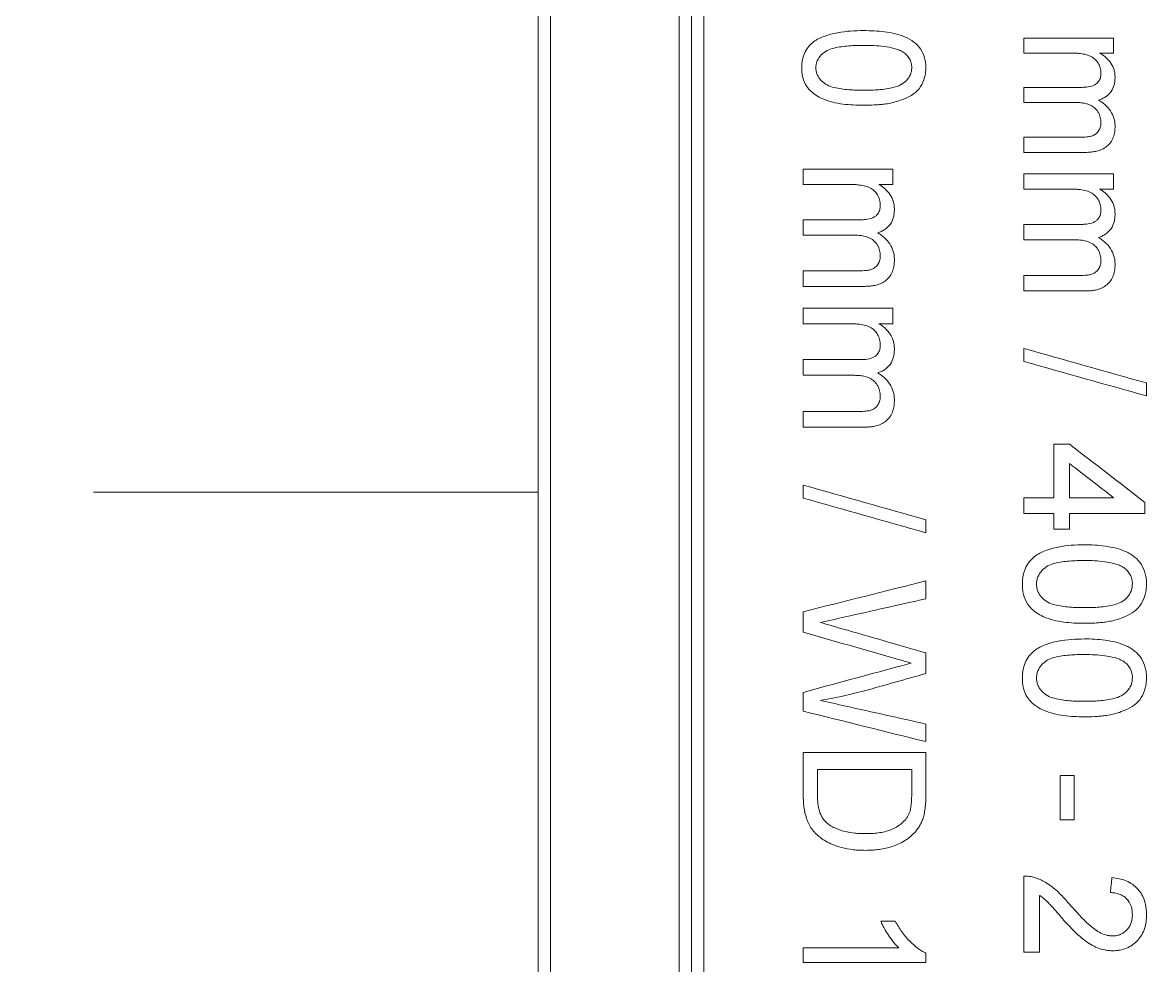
# Model space of a CAD drawing. Header units: millimetres. Extents: x 2 to 278, y 1 to 215.
# Drawn here: x 128.53 to 144.06, y 102.36 to 115.37 of the extents above; entities that cross this region are included whole.
import ezdxf

# ---------------------------------------------------------------- set-up
doc = ezdxf.new("R2010")
doc.units = ezdxf.units.MM
doc.linetypes.add('CENTERX2', pattern=[20.32, 12.7, -2.54, 2.54, -2.54])

msp = doc.modelspace()

# ---------------------------------------------------------------- linework, layer by layer
at = {"color": 7, "linetype": 'Continuous', "lineweight": 18}
for p, q in [((137.942, 127.519), (137.942, 90.266)), ((137.773, 90.435), (137.773, 127.35)), ((135.826, 126.122), (135.826, 91.663)), ((137.604, 126.122), (137.604, 91.663)), ((135.656, 91.832), (135.656, 125.953)), ((142.365, 115.158), (143.602, 115.158)), ((142.365, 115.158), (142.365, 114.953)), ((143.602, 115.158), (143.602, 114.953)), ((142.995, 114.953), (142.365, 114.953)), ((143.602, 114.953), (143.409, 114.953)), ((142.365, 114.479), (143.154, 114.479)), ((142.365, 114.479), (142.365, 114.272)), ((143.071, 114.272), (142.365, 114.272)), ((142.365, 113.792), (143.13, 113.792)), ((142.365, 113.792), (142.365, 113.582)), ((143.21, 113.582), (142.365, 113.582)), ((139.317, 113.351), (140.554, 113.351)), ((139.317, 113.351), (139.317, 113.139)), ((140.554, 113.351), (140.554, 113.139)), ((142.365, 113.287), (143.602, 113.287)), ((142.365, 113.287), (142.365, 113.076)), ((143.602, 113.287), (143.602, 113.076)), ((139.947, 113.139), (139.317, 113.139)), ((140.554, 113.139), (140.361, 113.139)), ((142.995, 113.076), (142.365, 113.076)), ((143.602, 113.076), (143.409, 113.076)), ((139.317, 112.652), (140.106, 112.652)), ((139.317, 112.652), (139.317, 112.439)), ((142.365, 112.588), (143.154, 112.588)), ((142.365, 112.588), (142.365, 112.375)), ((140.023, 112.439), (139.317, 112.439)), ((143.071, 112.375), (142.365, 112.375)), ((139.317, 111.948), (140.082, 111.948)), ((139.317, 111.948), (139.317, 111.733)), ((142.365, 111.883), (143.13, 111.883)), ((142.365, 111.883), (142.365, 111.669)), ((140.162, 111.733), (139.317, 111.733)), ((143.21, 111.669), (142.365, 111.669)), ((139.317, 111.432), (140.554, 111.432)), ((139.317, 111.432), (139.317, 111.217)), ((140.554, 111.432), (140.554, 111.217)), ((139.947, 111.217), (139.317, 111.217)), ((140.554, 111.217), (140.361, 111.217)), ((142.365, 110.875), (142.365, 110.696)), ((139.317, 110.721), (140.106, 110.721)), ((139.317, 110.721), (139.317, 110.505)), ((140.023, 110.505), (139.317, 110.505)), ((144.058, 110.399), (144.058, 110.22)), ((139.317, 110.007), (140.082, 110.007)), ((139.317, 110.007), (139.317, 109.79)), ((140.162, 109.79), (139.317, 109.79)), ((142.777, 109.554), (142.994, 109.554)), ((142.777, 109.554), (142.777, 108.816)), ((142.994, 109.286), (142.994, 108.816)), ((139.317, 108.99), (139.317, 108.81)), ((142.365, 108.816), (142.777, 108.816)), ((142.365, 108.816), (142.365, 108.599)), ((142.994, 108.816), (143.604, 108.816)), ((144.036, 108.751), (144.036, 108.599)), ((142.777, 108.599), (142.365, 108.599)), ((142.777, 108.599), (142.777, 108.382)), ((142.994, 108.599), (142.994, 108.382)), ((144.036, 108.599), (142.994, 108.599)), ((141.01, 108.512), (141.01, 108.333)), ((142.994, 108.382), (142.777, 108.382)), ((141.01, 107.667), (141.01, 107.421)), ((139.317, 107.241), (139.317, 106.96)), ((141.01, 106.674), (141.01, 106.389)), ((139.317, 106.129), (139.317, 105.87)), ((141.01, 105.692), (141.01, 105.449)), ((139.317, 105.3), (141.01, 105.3)), ((139.317, 105.3), (139.317, 104.707)), ((141.01, 105.3), (141.01, 104.734)), ((139.512, 105.066), (139.512, 104.725)), ((140.815, 105.066), (139.512, 105.066)), ((140.815, 105.066), (140.815, 104.731)), ((142.864, 104.981), (143.06, 104.981)), ((142.864, 104.981), (142.864, 104.368)), ((143.06, 104.981), (143.06, 104.368)), ((143.06, 104.368), (142.864, 104.368)), ((142.365, 103.593), (142.365, 102.542)), ((142.582, 103.327), (142.582, 102.542)), ((140.387, 102.972), (140.587, 102.972)), ((139.317, 102.603), (140.636, 102.603)), ((139.317, 102.603), (139.317, 102.399)), ((141.01, 102.53), (141.01, 102.399)), ((142.582, 102.542), (142.365, 102.542)), ((141.01, 102.399), (139.317, 102.399))]:
    msp.add_line(p, q, dxfattribs=at)
at = {"color": 7, "linetype": 'CENTERX2', "lineweight": 18}
msp.add_line((109.191, 108.892), (135.656, 108.892), dxfattribs=at)
at = {"color": 7, "linetype": 'Continuous', "lineweight": 18}
for points, knots in [([(139.458, 115.108), (139.483, 115.124), (139.533, 115.156), (139.616, 115.189), (139.702, 115.216), (139.819, 115.241), (139.971, 115.26), (140.092, 115.262), (140.152, 115.263)], [0, 0, 0, 0, 0.124967, 0.249956, 0.36913, 0.499967, 0.749938, 1, 1, 1, 1]), ([(140.152, 115.263), (140.2, 115.262), (140.296, 115.261), (140.442, 115.248), (140.584, 115.224), (140.723, 115.18), (140.846, 115.113), (140.945, 115.012), (140.991, 114.908), (141.008, 114.819), (141.01, 114.773), (141.01, 114.75)], [0, 0, 0, 0, 0.125213, 0.250405, 0.383987, 0.500651, 0.631942, 0.750227, 0.874851, 0.937417, 1, 1, 1, 1]), ([(139.295, 114.75), (139.296, 114.767), (139.297, 114.801), (139.305, 114.868), (139.329, 114.949), (139.374, 115.023), (139.418, 115.075), (139.445, 115.097), (139.458, 115.108)], [0, 0, 0, 0, 0.125149, 0.250256, 0.500117, 0.749804, 0.874877, 1, 1, 1, 1]), ([(140.153, 115.059), (140.118, 115.058), (140.049, 115.058), (139.912, 115.051), (139.775, 115.034), (139.644, 114.993), (139.562, 114.93), (139.513, 114.862), (139.493, 114.799), (139.491, 114.767), (139.491, 114.75)], [0, 0, 0, 0, 0.125248, 0.250486, 0.500655, 0.625638, 0.750376, 0.874921, 0.937437, 1, 1, 1, 1]), ([(140.699, 114.966), (140.678, 114.977), (140.638, 114.999), (140.548, 115.025), (140.433, 115.046), (140.293, 115.057), (140.199, 115.058), (140.153, 115.059)], [0, 0, 0, 0, 0.124919, 0.249924, 0.499825, 0.749887, 1, 1, 1, 1]), ([(140.815, 114.753), (140.815, 114.763), (140.814, 114.784), (140.807, 114.825), (140.787, 114.874), (140.75, 114.926), (140.716, 114.953), (140.699, 114.966)], [0, 0, 0, 0, 0.1251937, 0.2503258, 0.5000419, 0.7498785, 1, 1, 1, 1]), ([(143.429, 114.678), (143.428, 114.689), (143.427, 114.713), (143.418, 114.759), (143.394, 114.814), (143.348, 114.87), (143.284, 114.913), (143.206, 114.938), (143.131, 114.948), (143.061, 114.953), (143.018, 114.953), (142.995, 114.953)], [0, 0, 0, 0, 0.062594, 0.125144, 0.250025, 0.375315, 0.499538, 0.642334, 0.785354, 0.883431, 1, 1, 1, 1]), ([(143.409, 114.953), (143.425, 114.945), (143.456, 114.927), (143.511, 114.882), (143.57, 114.817), (143.607, 114.737), (143.622, 114.67), (143.623, 114.635), (143.624, 114.618)], [0, 0, 0, 0, 0.125204, 0.250351, 0.500162, 0.749689, 0.874802, 1, 1, 1, 1]), ([(140.152, 114.233), (140.104, 114.233), (140.008, 114.235), (139.818, 114.251), (139.638, 114.29), (139.495, 114.366), (139.42, 114.424), (139.353, 114.502), (139.314, 114.592), (139.297, 114.682), (139.296, 114.728), (139.295, 114.75)], [0, 0, 0, 0, 0.125222, 0.250429, 0.500073, 0.600111, 0.67515, 0.750174, 0.874838, 0.937412, 1, 1, 1, 1]), ([(139.491, 114.75), (139.491, 114.734), (139.493, 114.701), (139.509, 114.654), (139.532, 114.61), (139.576, 114.56), (139.644, 114.507), (139.776, 114.465), (139.912, 114.448), (140.049, 114.441), (140.118, 114.441), (140.153, 114.44)], [0, 0, 0, 0, 0.062533, 0.125005, 0.187504, 0.250019, 0.374697, 0.49961, 0.749645, 0.874817, 1, 1, 1, 1]), ([(141.01, 114.75), (141.009, 114.728), (141.008, 114.682), (140.99, 114.592), (140.944, 114.485), (140.845, 114.382), (140.725, 114.323), (140.617, 114.286), (140.524, 114.261), (140.444, 114.248), (140.367, 114.241), (140.272, 114.234), (140.2, 114.233), (140.152, 114.233)], [0, 0, 0, 0, 0.062586, 0.12514, 0.249851, 0.374359, 0.499262, 0.599384, 0.674492, 0.749599, 0.8122, 0.874798, 1, 1, 1, 1]), ([(140.153, 114.44), (140.187, 114.441), (140.256, 114.441), (140.394, 114.449), (140.531, 114.465), (140.662, 114.509), (140.745, 114.571), (140.794, 114.64), (140.812, 114.703), (140.814, 114.736), (140.815, 114.753)], [0, 0, 0, 0, 0.125261, 0.250513, 0.500699, 0.625666, 0.750416, 0.874899, 0.937434, 1, 1, 1, 1]), ([(143.154, 114.479), (143.172, 114.48), (143.205, 114.48), (143.27, 114.488), (143.331, 114.504), (143.384, 114.542), (143.408, 114.576), (143.421, 114.611), (143.427, 114.642), (143.428, 114.664), (143.429, 114.678)], [0, 0, 0, 0, 0.13581, 0.250606, 0.500086, 0.60012, 0.749513, 0.821057, 0.892661, 1, 1, 1, 1]), ([(143.624, 114.618), (143.623, 114.601), (143.622, 114.567), (143.61, 114.499), (143.574, 114.418), (143.508, 114.356), (143.445, 114.322), (143.411, 114.31), (143.394, 114.304)], [0, 0, 0, 0, 0.125355, 0.250618, 0.500046, 0.749439, 0.874663, 1, 1, 1, 1]), ([(143.394, 114.304), (143.41, 114.294), (143.443, 114.274), (143.502, 114.227), (143.565, 114.157), (143.606, 114.072), (143.622, 114), (143.623, 113.963), (143.624, 113.944)], [0, 0, 0, 0, 0.125211, 0.250371, 0.50018, 0.74971, 0.874809, 1, 1, 1, 1]), ([(143.429, 113.994), (143.428, 114.006), (143.427, 114.03), (143.419, 114.077), (143.4, 114.125), (143.365, 114.174), (143.307, 114.229), (143.222, 114.258), (143.136, 114.27), (143.093, 114.271), (143.071, 114.272)], [0, 0, 0, 0, 0.0716019, 0.1431969, 0.2859859, 0.3718536, 0.5004576, 0.7494159, 0.8746772, 1, 1, 1, 1]), ([(143.13, 113.792), (143.165, 113.792), (143.218, 113.793), (143.287, 113.803), (143.339, 113.821), (143.384, 113.858), (143.412, 113.904), (143.427, 113.951), (143.428, 113.98), (143.429, 113.994)], [0, 0, 0, 0, 0.250473, 0.37567, 0.500472, 0.642936, 0.78552, 0.892742, 1, 1, 1, 1]), ([(143.624, 113.944), (143.623, 113.918), (143.621, 113.867), (143.602, 113.791), (143.567, 113.721), (143.496, 113.643), (143.4, 113.602), (143.311, 113.588), (143.258, 113.582), (143.226, 113.582), (143.21, 113.582)], [0, 0, 0, 0, 0.125315, 0.250504, 0.378751, 0.500639, 0.749267, 0.849531, 0.92476, 1, 1, 1, 1]), ([(140.381, 112.856), (140.38, 112.868), (140.379, 112.892), (140.37, 112.939), (140.346, 112.996), (140.3, 113.054), (140.236, 113.098), (140.158, 113.123), (140.083, 113.134), (140.013, 113.139), (139.97, 113.139), (139.947, 113.139)], [0, 0, 0, 0, 0.0625943, 0.125144, 0.2500251, 0.3753151, 0.4995382, 0.6423339, 0.7853537, 0.883431, 1, 1, 1, 1]), ([(140.361, 113.139), (140.377, 113.13), (140.408, 113.112), (140.463, 113.066), (140.522, 112.999), (140.559, 112.917), (140.574, 112.848), (140.575, 112.812), (140.576, 112.795)], [0, 0, 0, 0, 0.125204, 0.250351, 0.500162, 0.749689, 0.874802, 1, 1, 1, 1]), ([(143.429, 112.792), (143.428, 112.804), (143.427, 112.828), (143.418, 112.876), (143.394, 112.932), (143.348, 112.99), (143.284, 113.034), (143.206, 113.06), (143.131, 113.07), (143.061, 113.075), (143.018, 113.076), (142.995, 113.076)], [0, 0, 0, 0, 0.0625943, 0.125144, 0.2500251, 0.3753151, 0.4995382, 0.6423339, 0.7853537, 0.883431, 1, 1, 1, 1]), ([(143.409, 113.076), (143.425, 113.067), (143.456, 113.048), (143.511, 113.003), (143.57, 112.935), (143.607, 112.853), (143.622, 112.784), (143.623, 112.749), (143.624, 112.731)], [0, 0, 0, 0, 0.125204, 0.250351, 0.500162, 0.749689, 0.874802, 1, 1, 1, 1]), ([(140.106, 112.652), (140.124, 112.652), (140.157, 112.653), (140.222, 112.661), (140.283, 112.678), (140.336, 112.716), (140.36, 112.751), (140.373, 112.787), (140.379, 112.819), (140.38, 112.842), (140.381, 112.856)], [0, 0, 0, 0, 0.13581, 0.250606, 0.500086, 0.60012, 0.749513, 0.821057, 0.892661, 1, 1, 1, 1]), ([(140.576, 112.795), (140.575, 112.777), (140.574, 112.741), (140.562, 112.672), (140.526, 112.589), (140.46, 112.526), (140.397, 112.49), (140.363, 112.478), (140.346, 112.472)], [0, 0, 0, 0, 0.125355, 0.250618, 0.500046, 0.749439, 0.874663, 1, 1, 1, 1]), ([(143.154, 112.588), (143.172, 112.588), (143.205, 112.589), (143.27, 112.597), (143.331, 112.614), (143.384, 112.652), (143.408, 112.688), (143.421, 112.723), (143.427, 112.755), (143.428, 112.778), (143.429, 112.792)], [0, 0, 0, 0, 0.13581, 0.250606, 0.500086, 0.60012, 0.749513, 0.821057, 0.892661, 1, 1, 1, 1]), ([(143.624, 112.731), (143.623, 112.713), (143.622, 112.678), (143.61, 112.608), (143.574, 112.525), (143.508, 112.462), (143.445, 112.426), (143.411, 112.414), (143.394, 112.408)], [0, 0, 0, 0, 0.125355, 0.250618, 0.500046, 0.749439, 0.874663, 1, 1, 1, 1]), ([(140.381, 112.155), (140.38, 112.167), (140.379, 112.191), (140.371, 112.24), (140.352, 112.288), (140.317, 112.339), (140.259, 112.395), (140.174, 112.425), (140.088, 112.438), (140.045, 112.438), (140.023, 112.439)], [0, 0, 0, 0, 0.071602, 0.143197, 0.285986, 0.371854, 0.500458, 0.749416, 0.874677, 1, 1, 1, 1]), ([(140.346, 112.472), (140.362, 112.462), (140.395, 112.441), (140.454, 112.393), (140.517, 112.321), (140.558, 112.234), (140.574, 112.16), (140.575, 112.122), (140.576, 112.103)], [0, 0, 0, 0, 0.125211, 0.250371, 0.50018, 0.74971, 0.874809, 1, 1, 1, 1]), ([(143.429, 112.091), (143.428, 112.103), (143.427, 112.127), (143.419, 112.176), (143.4, 112.224), (143.365, 112.275), (143.307, 112.331), (143.222, 112.361), (143.136, 112.374), (143.093, 112.375), (143.071, 112.375)], [0, 0, 0, 0, 0.0716019, 0.1431969, 0.2859859, 0.3718536, 0.5004576, 0.7494159, 0.8746772, 1, 1, 1, 1]), ([(143.394, 112.408), (143.41, 112.398), (143.443, 112.377), (143.502, 112.329), (143.565, 112.257), (143.606, 112.17), (143.622, 112.096), (143.623, 112.058), (143.624, 112.039)], [0, 0, 0, 0, 0.125211, 0.250371, 0.50018, 0.74971, 0.874809, 1, 1, 1, 1]), ([(140.082, 111.948), (140.117, 111.948), (140.17, 111.949), (140.239, 111.959), (140.291, 111.978), (140.336, 112.016), (140.364, 112.063), (140.379, 112.11), (140.38, 112.14), (140.381, 112.155)], [0, 0, 0, 0, 0.250473, 0.37567, 0.500472, 0.642936, 0.78552, 0.892742, 1, 1, 1, 1]), ([(140.576, 112.103), (140.575, 112.077), (140.573, 112.025), (140.554, 111.947), (140.519, 111.875), (140.448, 111.796), (140.352, 111.754), (140.263, 111.739), (140.21, 111.734), (140.178, 111.733), (140.162, 111.733)], [0, 0, 0, 0, 0.125315, 0.250504, 0.378751, 0.500639, 0.749267, 0.849531, 0.92476, 1, 1, 1, 1]), ([(143.13, 111.883), (143.165, 111.884), (143.218, 111.885), (143.287, 111.894), (143.339, 111.914), (143.384, 111.951), (143.412, 111.998), (143.427, 112.046), (143.428, 112.076), (143.429, 112.091)], [0, 0, 0, 0, 0.250473, 0.37567, 0.500472, 0.642936, 0.78552, 0.892742, 1, 1, 1, 1]), ([(143.624, 112.039), (143.623, 112.013), (143.621, 111.96), (143.602, 111.883), (143.567, 111.811), (143.496, 111.732), (143.4, 111.69), (143.311, 111.674), (143.258, 111.669), (143.226, 111.669), (143.21, 111.669)], [0, 0, 0, 0, 0.125315, 0.250504, 0.378751, 0.500639, 0.749267, 0.849531, 0.92476, 1, 1, 1, 1]), ([(140.381, 110.928), (140.38, 110.94), (140.379, 110.965), (140.37, 111.013), (140.346, 111.071), (140.3, 111.13), (140.236, 111.175), (140.158, 111.201), (140.083, 111.211), (140.013, 111.217), (139.97, 111.217), (139.947, 111.217)], [0, 0, 0, 0, 0.0625943, 0.125144, 0.2500251, 0.3753151, 0.4995382, 0.6423339, 0.7853537, 0.883431, 1, 1, 1, 1]), ([(140.361, 111.217), (140.377, 111.208), (140.408, 111.189), (140.463, 111.143), (140.522, 111.074), (140.559, 110.991), (140.574, 110.92), (140.575, 110.884), (140.576, 110.866)], [0, 0, 0, 0, 0.125204, 0.250351, 0.500162, 0.749689, 0.874802, 1, 1, 1, 1]), ([(140.106, 110.721), (140.124, 110.721), (140.157, 110.722), (140.222, 110.73), (140.283, 110.747), (140.336, 110.786), (140.36, 110.822), (140.373, 110.858), (140.379, 110.891), (140.38, 110.914), (140.381, 110.928)], [0, 0, 0, 0, 0.13581, 0.250606, 0.500086, 0.60012, 0.749513, 0.821057, 0.892661, 1, 1, 1, 1]), ([(140.576, 110.866), (140.575, 110.848), (140.574, 110.812), (140.562, 110.741), (140.526, 110.657), (140.46, 110.593), (140.397, 110.557), (140.363, 110.545), (140.346, 110.539)], [0, 0, 0, 0, 0.125355, 0.250618, 0.500046, 0.749439, 0.874663, 1, 1, 1, 1]), ([(140.381, 110.217), (140.38, 110.229), (140.379, 110.254), (140.371, 110.303), (140.352, 110.352), (140.317, 110.403), (140.259, 110.46), (140.174, 110.491), (140.088, 110.503), (140.045, 110.504), (140.023, 110.505)], [0, 0, 0, 0, 0.0716019, 0.1431969, 0.2859859, 0.3718536, 0.5004576, 0.7494159, 0.8746772, 1, 1, 1, 1]), ([(140.346, 110.539), (140.362, 110.528), (140.395, 110.507), (140.454, 110.458), (140.517, 110.386), (140.558, 110.297), (140.574, 110.222), (140.575, 110.184), (140.576, 110.165)], [0, 0, 0, 0, 0.125211, 0.250371, 0.50018, 0.74971, 0.874809, 1, 1, 1, 1]), ([(140.082, 110.007), (140.117, 110.007), (140.17, 110.008), (140.239, 110.018), (140.291, 110.038), (140.336, 110.076), (140.364, 110.123), (140.379, 110.172), (140.38, 110.202), (140.381, 110.217)], [0, 0, 0, 0, 0.250473, 0.37567, 0.500472, 0.642936, 0.78552, 0.892742, 1, 1, 1, 1]), ([(140.576, 110.165), (140.575, 110.138), (140.573, 110.085), (140.554, 110.006), (140.519, 109.934), (140.448, 109.853), (140.352, 109.811), (140.263, 109.796), (140.21, 109.791), (140.178, 109.79), (140.162, 109.79)], [0, 0, 0, 0, 0.125315, 0.250504, 0.378751, 0.500639, 0.749267, 0.849531, 0.92476, 1, 1, 1, 1]), ([(142.506, 108.001), (142.531, 108.018), (142.581, 108.052), (142.664, 108.087), (142.75, 108.115), (142.867, 108.142), (143.019, 108.162), (143.14, 108.164), (143.2, 108.165)], [0, 0, 0, 0, 0.124967, 0.249956, 0.36913, 0.499967, 0.749938, 1, 1, 1, 1]), ([(143.2, 108.165), (143.248, 108.165), (143.344, 108.163), (143.49, 108.149), (143.632, 108.123), (143.771, 108.077), (143.894, 108.006), (143.993, 107.899), (144.039, 107.789), (144.056, 107.695), (144.058, 107.647), (144.058, 107.623)], [0, 0, 0, 0, 0.125213, 0.250405, 0.383987, 0.500651, 0.631942, 0.750227, 0.874851, 0.937417, 1, 1, 1, 1]), ([(142.343, 107.623), (142.344, 107.641), (142.345, 107.676), (142.353, 107.747), (142.377, 107.833), (142.422, 107.91), (142.466, 107.965), (142.493, 107.989), (142.506, 108.001)], [0, 0, 0, 0, 0.125149, 0.250256, 0.500117, 0.749804, 0.874877, 1, 1, 1, 1]), ([(143.201, 107.948), (143.166, 107.948), (143.097, 107.948), (142.96, 107.94), (142.823, 107.923), (142.692, 107.879), (142.61, 107.813), (142.561, 107.741), (142.541, 107.675), (142.539, 107.64), (142.539, 107.623)], [0, 0, 0, 0, 0.125248, 0.250486, 0.500655, 0.625638, 0.750376, 0.874921, 0.937437, 1, 1, 1, 1]), ([(143.747, 107.85), (143.726, 107.862), (143.686, 107.885), (143.596, 107.913), (143.481, 107.935), (143.341, 107.947), (143.247, 107.948), (143.201, 107.948)], [0, 0, 0, 0, 0.124919, 0.249924, 0.499825, 0.749887, 1, 1, 1, 1]), ([(143.863, 107.626), (143.863, 107.637), (143.862, 107.658), (143.855, 107.702), (143.835, 107.753), (143.798, 107.808), (143.764, 107.836), (143.747, 107.85)], [0, 0, 0, 0, 0.125194, 0.250326, 0.500042, 0.749879, 1, 1, 1, 1]), ([(143.2, 107.082), (143.152, 107.083), (143.056, 107.084), (142.866, 107.102), (142.686, 107.142), (142.543, 107.221), (142.468, 107.281), (142.401, 107.363), (142.362, 107.458), (142.345, 107.552), (142.344, 107.599), (142.343, 107.623)], [0, 0, 0, 0, 0.125222, 0.250429, 0.500073, 0.600111, 0.67515, 0.750174, 0.874838, 0.937412, 1, 1, 1, 1]), ([(142.539, 107.623), (142.539, 107.606), (142.541, 107.572), (142.557, 107.522), (142.58, 107.476), (142.624, 107.424), (142.692, 107.368), (142.824, 107.324), (142.96, 107.307), (143.097, 107.299), (143.166, 107.299), (143.201, 107.299)], [0, 0, 0, 0, 0.062533, 0.125005, 0.187504, 0.250019, 0.374697, 0.49961, 0.749645, 0.874817, 1, 1, 1, 1]), ([(144.058, 107.623), (144.057, 107.599), (144.056, 107.551), (144.038, 107.457), (143.992, 107.346), (143.893, 107.238), (143.773, 107.176), (143.665, 107.137), (143.572, 107.112), (143.492, 107.099), (143.415, 107.091), (143.32, 107.083), (143.248, 107.083), (143.2, 107.082)], [0, 0, 0, 0, 0.062586, 0.12514, 0.249851, 0.374359, 0.499262, 0.599384, 0.674492, 0.749599, 0.8122, 0.874798, 1, 1, 1, 1]), ([(143.201, 107.299), (143.235, 107.299), (143.304, 107.299), (143.442, 107.307), (143.579, 107.324), (143.71, 107.37), (143.793, 107.435), (143.842, 107.507), (143.86, 107.574), (143.862, 107.608), (143.863, 107.626)], [0, 0, 0, 0, 0.125261, 0.250513, 0.500699, 0.625666, 0.750416, 0.874899, 0.937434, 1, 1, 1, 1]), ([(142.506, 106.703), (142.531, 106.72), (142.581, 106.753), (142.664, 106.788), (142.75, 106.817), (142.867, 106.844), (143.019, 106.863), (143.14, 106.865), (143.2, 106.866)], [0, 0, 0, 0, 0.124967, 0.249956, 0.36913, 0.499967, 0.749938, 1, 1, 1, 1]), ([(143.2, 106.866), (143.248, 106.866), (143.344, 106.865), (143.49, 106.851), (143.632, 106.825), (143.771, 106.778), (143.894, 106.708), (143.993, 106.602), (144.039, 106.493), (144.056, 106.399), (144.058, 106.352), (144.058, 106.328)], [0, 0, 0, 0, 0.125213, 0.250405, 0.383987, 0.500651, 0.631942, 0.750227, 0.874851, 0.937417, 1, 1, 1, 1]), ([(142.343, 106.328), (142.344, 106.345), (142.345, 106.381), (142.353, 106.45), (142.377, 106.536), (142.422, 106.613), (142.466, 106.668), (142.493, 106.691), (142.506, 106.703)], [0, 0, 0, 0, 0.125149, 0.250256, 0.500117, 0.749804, 0.874877, 1, 1, 1, 1]), ([(143.201, 106.651), (143.166, 106.651), (143.097, 106.65), (142.96, 106.642), (142.823, 106.625), (142.692, 106.581), (142.61, 106.516), (142.561, 106.445), (142.541, 106.379), (142.539, 106.345), (142.539, 106.328)], [0, 0, 0, 0, 0.125248, 0.250486, 0.500655, 0.625638, 0.750376, 0.874921, 0.937437, 1, 1, 1, 1]), ([(143.747, 106.553), (143.726, 106.565), (143.686, 106.588), (143.596, 106.616), (143.481, 106.637), (143.341, 106.649), (143.247, 106.65), (143.201, 106.651)], [0, 0, 0, 0, 0.124919, 0.249924, 0.499825, 0.749887, 1, 1, 1, 1]), ([(143.863, 106.33), (143.863, 106.341), (143.862, 106.363), (143.855, 106.406), (143.835, 106.457), (143.798, 106.512), (143.764, 106.54), (143.747, 106.553)], [0, 0, 0, 0, 0.1251937, 0.2503258, 0.5000419, 0.7498785, 1, 1, 1, 1]), ([(143.2, 105.791), (143.152, 105.792), (143.056, 105.793), (142.866, 105.811), (142.686, 105.851), (142.543, 105.929), (142.468, 105.989), (142.401, 106.07), (142.362, 106.163), (142.345, 106.257), (142.344, 106.304), (142.343, 106.328)], [0, 0, 0, 0, 0.125222, 0.250429, 0.500073, 0.600111, 0.67515, 0.750174, 0.874838, 0.937412, 1, 1, 1, 1]), ([(142.539, 106.328), (142.539, 106.311), (142.541, 106.277), (142.557, 106.228), (142.58, 106.182), (142.624, 106.13), (142.692, 106.075), (142.824, 106.031), (142.96, 106.014), (143.097, 106.006), (143.166, 106.006), (143.201, 106.006)], [0, 0, 0, 0, 0.062533, 0.125005, 0.187504, 0.250019, 0.374697, 0.49961, 0.749645, 0.874817, 1, 1, 1, 1]), ([(144.058, 106.328), (144.057, 106.304), (144.056, 106.257), (144.038, 106.163), (143.992, 106.052), (143.893, 105.946), (143.773, 105.884), (143.665, 105.846), (143.572, 105.821), (143.492, 105.808), (143.415, 105.8), (143.32, 105.792), (143.248, 105.792), (143.2, 105.791)], [0, 0, 0, 0, 0.062586, 0.12514, 0.249851, 0.374359, 0.499262, 0.599384, 0.674492, 0.749599, 0.8122, 0.874798, 1, 1, 1, 1]), ([(143.201, 106.006), (143.235, 106.006), (143.304, 106.006), (143.442, 106.014), (143.579, 106.031), (143.71, 106.076), (143.793, 106.141), (143.842, 106.213), (143.86, 106.279), (143.862, 106.313), (143.863, 106.33)], [0, 0, 0, 0, 0.125261, 0.250513, 0.500699, 0.625666, 0.750416, 0.874899, 0.937434, 1, 1, 1, 1]), ([(140.162, 106.15), (140.111, 106.137), (140.011, 106.112), (139.859, 106.077), (139.707, 106.045), (139.605, 106.026), (139.554, 106.016)], [0, 0, 0, 0, 0.250001, 0.5, 0.749999, 1, 1, 1, 1]), ([(140.173, 103.948), (140.145, 103.949), (140.09, 103.949), (139.979, 103.958), (139.854, 103.981), (139.728, 104.024), (139.628, 104.072), (139.529, 104.139), (139.427, 104.239), (139.356, 104.387), (139.328, 104.519), (139.318, 104.626), (139.317, 104.68), (139.317, 104.707)], [0, 0, 0, 0, 0.062586, 0.125163, 0.250207, 0.350287, 0.426768, 0.500365, 0.625133, 0.749857, 0.874841, 0.937416, 1, 1, 1, 1]), ([(139.512, 104.725), (139.513, 104.691), (139.514, 104.621), (139.528, 104.517), (139.559, 104.435), (139.595, 104.375), (139.62, 104.349), (139.632, 104.337)], [0, 0, 0, 0, 0.250228, 0.500257, 0.749951, 0.874984, 1, 1, 1, 1]), ([(140.78, 104.459), (140.783, 104.466), (140.791, 104.487), (140.801, 104.532), (140.81, 104.593), (140.814, 104.662), (140.815, 104.708), (140.815, 104.731)], [0, 0, 0, 0, 0.083345, 0.249975, 0.499951, 0.749948, 1, 1, 1, 1]), ([(141.01, 104.734), (141.01, 104.695), (141.009, 104.625), (141.002, 104.527), (140.991, 104.47), (140.986, 104.443)], [0, 0, 0, 0, 0.400058, 0.71966, 1, 1, 1, 1]), ([(139.632, 104.337), (139.65, 104.321), (139.687, 104.29), (139.772, 104.245), (139.887, 104.205), (140.007, 104.187), (140.104, 104.18), (140.152, 104.179), (140.176, 104.179)], [0, 0, 0, 0, 0.125024, 0.25003, 0.499808, 0.749805, 0.874894, 1, 1, 1, 1]), ([(140.176, 104.179), (140.206, 104.179), (140.265, 104.18), (140.383, 104.191), (140.5, 104.216), (140.606, 104.268), (140.677, 104.319), (140.729, 104.371), (140.762, 104.419), (140.774, 104.446), (140.78, 104.459)], [0, 0, 0, 0, 0.1251422, 0.2502764, 0.4999577, 0.6249217, 0.7499677, 0.8749176, 0.9374528, 1, 1, 1, 1]), ([(140.986, 104.443), (140.98, 104.421), (140.968, 104.378), (140.942, 104.316), (140.908, 104.257), (140.879, 104.222), (140.865, 104.204)], [0, 0, 0, 0, 0.2500723, 0.5000227, 0.749954, 1, 1, 1, 1]), ([(140.865, 104.204), (140.853, 104.191), (140.828, 104.164), (140.781, 104.123), (140.693, 104.06), (140.58, 104.01), (140.458, 103.976), (140.37, 103.961), (140.275, 103.95), (140.211, 103.949), (140.173, 103.948)], [0, 0, 0, 0, 0.071477, 0.142947, 0.250118, 0.499692, 0.624755, 0.749836, 0.849904, 1, 1, 1, 1]), ([(142.365, 103.593), (142.378, 103.593), (142.403, 103.593), (142.441, 103.589), (142.479, 103.583), (142.503, 103.575), (142.515, 103.572)], [0, 0, 0, 0, 0.25003, 0.500013, 0.749983, 1, 1, 1, 1]), ([(142.515, 103.572), (142.54, 103.563), (142.589, 103.545), (142.666, 103.505), (142.731, 103.462), (142.804, 103.405), (142.869, 103.343), (142.939, 103.269), (142.979, 103.222), (142.998, 103.199)], [0, 0, 0, 0, 0.124993, 0.249984, 0.416601, 0.499955, 0.699922, 0.849958, 1, 1, 1, 1]), ([(143.581, 103.573), (143.614, 103.568), (143.681, 103.56), (143.778, 103.53), (143.866, 103.482), (143.966, 103.395), (144.029, 103.277), (144.055, 103.151), (144.057, 103.087), (144.058, 103.055)], [0, 0, 0, 0, 0.125282, 0.250492, 0.375597, 0.500626, 0.749478, 0.87471, 1, 1, 1, 1]), ([(142.896, 103.006), (142.871, 103.034), (142.822, 103.091), (142.759, 103.164), (142.708, 103.219), (142.669, 103.259), (142.628, 103.294), (142.597, 103.316), (142.582, 103.327)], [0, 0, 0, 0, 0.250016, 0.500033, 0.647448, 0.750037, 0.875, 1, 1, 1, 1]), ([(143.863, 103.059), (143.862, 103.079), (143.86, 103.119), (143.843, 103.196), (143.801, 103.267), (143.738, 103.32), (143.682, 103.347), (143.621, 103.362), (143.58, 103.364), (143.559, 103.365)], [0, 0, 0, 0, 0.125322, 0.250555, 0.499425, 0.623576, 0.749504, 0.874685, 1, 1, 1, 1]), ([(142.998, 103.199), (143.031, 103.162), (143.114, 103.069), (143.223, 102.958), (143.327, 102.868), (143.405, 102.815), (143.479, 102.784), (143.541, 102.769), (143.573, 102.768), (143.589, 102.767)], [0, 0, 0, 0, 0.200107, 0.500191, 0.625228, 0.75019, 0.875039, 0.937527, 1, 1, 1, 1]), ([(140.636, 102.603), (140.623, 102.616), (140.596, 102.643), (140.548, 102.7), (140.493, 102.776), (140.444, 102.856), (140.409, 102.921), (140.394, 102.955), (140.387, 102.972)], [0, 0, 0, 0, 0.125009, 0.250007, 0.49998, 0.74998, 0.874987, 1, 1, 1, 1]), ([(140.587, 102.972), (140.601, 102.947), (140.629, 102.895), (140.694, 102.797), (140.781, 102.696), (140.876, 102.612), (140.949, 102.561), (140.99, 102.541), (141.01, 102.53)], [0, 0, 0, 0, 0.1429313, 0.285834, 0.571434, 0.7856696, 0.8928253, 1, 1, 1, 1]), ([(143.591, 102.562), (143.573, 102.563), (143.537, 102.564), (143.465, 102.575), (143.38, 102.599), (143.285, 102.648), (143.167, 102.728), (143.063, 102.827), (142.966, 102.928), (142.919, 102.98), (142.896, 103.006)], [0, 0, 0, 0, 0.062529, 0.125042, 0.249923, 0.36732, 0.499883, 0.749835, 0.874916, 1, 1, 1, 1]), ([(143.589, 102.767), (143.598, 102.767), (143.618, 102.768), (143.656, 102.773), (143.72, 102.793), (143.782, 102.84), (143.826, 102.9), (143.848, 102.951), (143.861, 103.004), (143.862, 103.041), (143.863, 103.059)], [0, 0, 0, 0, 0.062669, 0.125324, 0.250348, 0.499228, 0.624335, 0.749491, 0.874718, 1, 1, 1, 1]), ([(144.058, 103.055), (144.058, 103.034), (144.057, 103.003), (144.05, 102.941), (144.034, 102.87), (143.997, 102.783), (143.922, 102.682), (143.815, 102.604), (143.705, 102.573), (143.64, 102.563), (143.607, 102.563), (143.591, 102.562)], [0, 0, 0, 0, 0.083556, 0.125337, 0.250566, 0.37762, 0.500845, 0.749606, 0.874686, 0.937335, 1, 1, 1, 1])]:
    msp.add_open_spline(points, degree=3, knots=knots, dxfattribs=at)
for points in [[(142.365, 110.875), (142.929, 110.717), (143.494, 110.558), (144.058, 110.399)], [(144.058, 110.22), (143.494, 110.379), (142.929, 110.538), (142.365, 110.696)], [(142.994, 109.554), (143.342, 109.287), (143.689, 109.019), (144.036, 108.751)], [(143.604, 108.816), (143.401, 108.973), (143.198, 109.13), (142.994, 109.286)], [(139.317, 108.99), (139.881, 108.831), (140.446, 108.672), (141.01, 108.512)], [(141.01, 108.333), (140.446, 108.492), (139.881, 108.651), (139.317, 108.81)], [(139.317, 107.241), (139.881, 107.383), (140.446, 107.525), (141.01, 107.667)], [(141.01, 107.421), (140.639, 107.337), (140.268, 107.254), (139.897, 107.17)], [(139.897, 107.17), (139.782, 107.144), (139.668, 107.119), (139.554, 107.093)], [(139.554, 107.093), (139.654, 107.064), (139.754, 107.035), (139.854, 107.006)], [(139.854, 107.006), (140.24, 106.895), (140.625, 106.785), (141.01, 106.674)], [(140.584, 106.596), (140.161, 106.717), (139.739, 106.839), (139.317, 106.96)], [(140.806, 106.532), (140.732, 106.553), (140.658, 106.575), (140.584, 106.596)], [(140.611, 106.479), (140.676, 106.497), (140.741, 106.515), (140.806, 106.532)], [(139.317, 106.129), (139.748, 106.246), (140.18, 106.363), (140.611, 106.479)], [(141.01, 106.389), (140.727, 106.309), (140.445, 106.229), (140.162, 106.15)], [(139.554, 106.016), (139.67, 105.991), (139.787, 105.965), (139.903, 105.939)], [(139.903, 105.939), (140.272, 105.856), (140.641, 105.774), (141.01, 105.692)], [(141.01, 105.449), (140.446, 105.589), (139.881, 105.729), (139.317, 105.87)], [(143.559, 103.365), (143.566, 103.434), (143.573, 103.503), (143.581, 103.573)]]:
    msp.add_open_spline(points, degree=3, dxfattribs=at)

doc.saveas('drawing.dxf')
